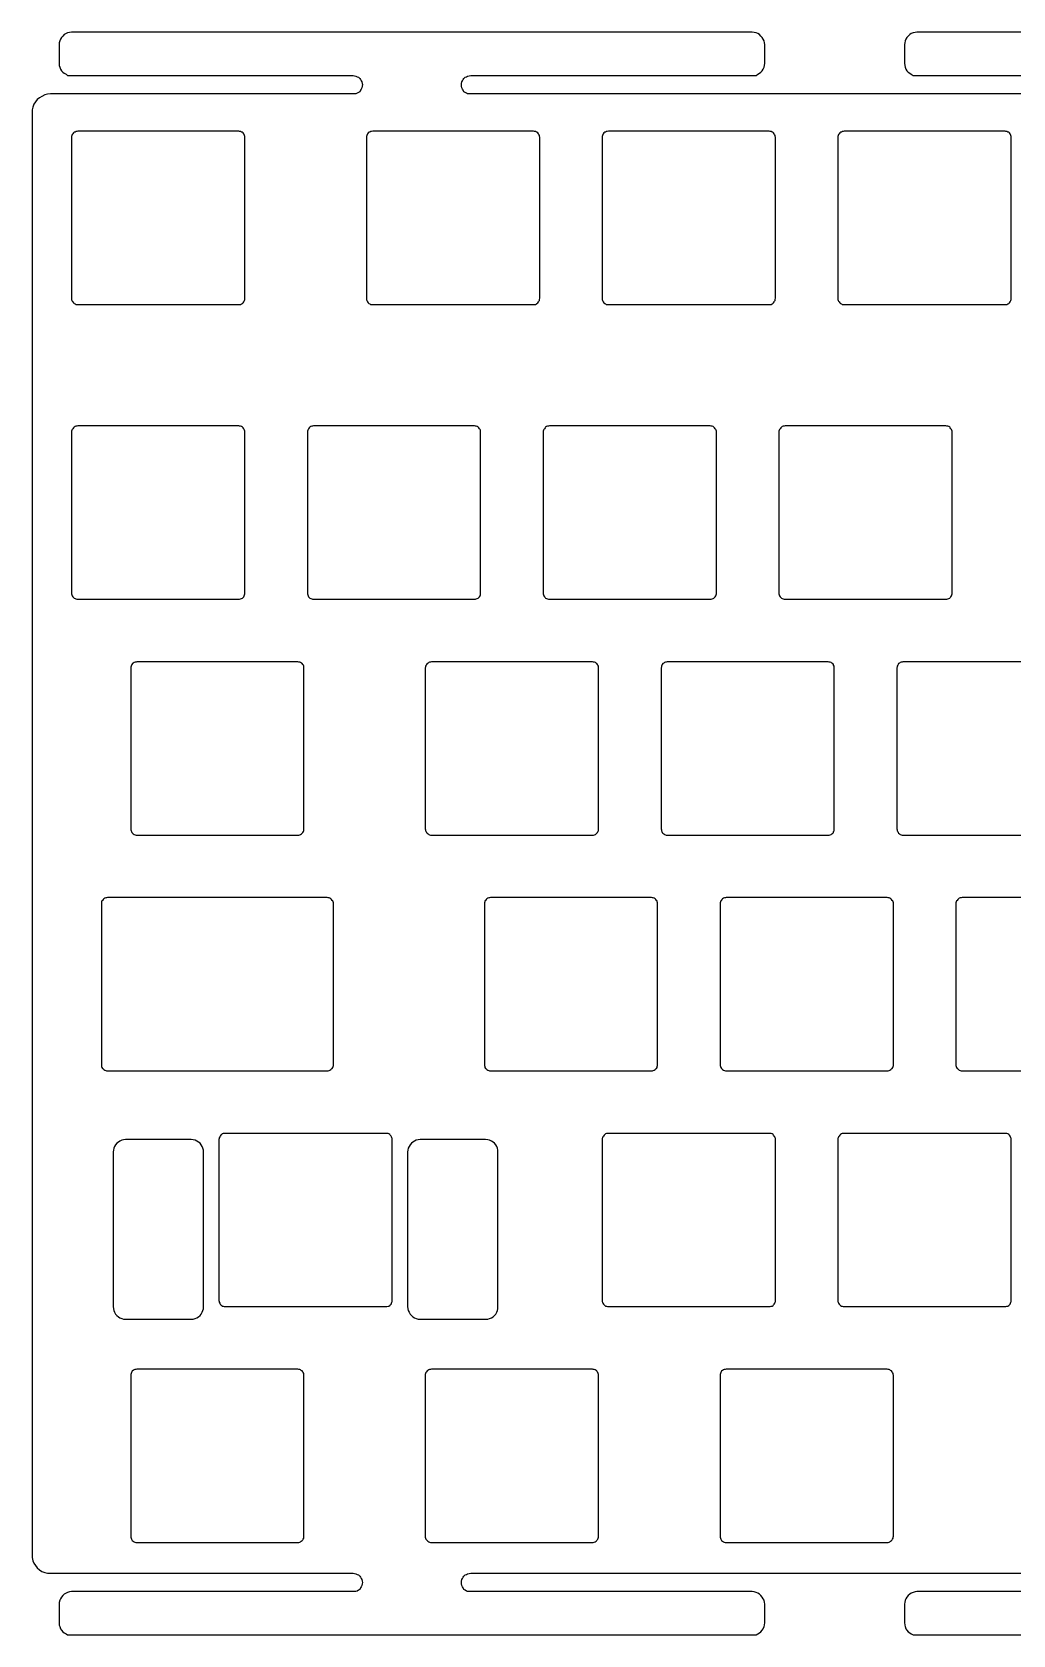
# Model space of a CAD drawing. Extents: x 531 to 880, y -374 to -244.
# Drawn here: x 530.7 to 609.9, y -374 to -244.5 of the extents above; entities that cross this region are included whole.
import ezdxf

# ---------------------------------------------------------------- set-up
doc = ezdxf.new("R2010")
doc.units = 0
doc.header["$MEASUREMENT"] = 0
doc.layers.get('0').update_dxf_attribs({"linetype": 'CONTINUOUS'})

msp = doc.modelspace()

# ---------------------------------------------------------------- linework, layer by layer
for points in [[(641.929199, -249.481812), (566.129211, -249.481812), (566.004211, -249.481812), (565.879211, -249.481812), (565.779236, -249.431763), (565.67926, -249.356812), (565.579163, -249.306763), (565.504211, -249.181763), (565.454163, -249.106812), (565.404236, -248.981812), (565.379211, -248.856812), (565.379211, -248.731812), (565.379211, -248.631714), (565.404236, -248.506714), (565.454163, -248.431763), (565.504211, -248.306763), (565.579163, -248.231812), (565.67926, -248.131714), (565.779236, -248.106812), (565.879211, -248.056763), (566.004211, -248.006714), (566.129211, -247.981812), (588.879211, -247.981812), (589.029236, -247.981812), (589.17926, -247.981812), (589.329163, -247.881714), (589.454163, -247.806763), (589.579163, -247.731812), (589.67926, -247.606812), (589.754211, -247.481812), (589.829163, -247.306763), (589.854187, -247.181763), (589.879211, -246.981812), (589.879211, -245.481812), (589.854187, -245.356812), (589.829163, -245.181763), (589.754211, -245.056763), (589.67926, -244.931763), (589.579163, -244.806763), (589.454163, -244.681763), (589.329163, -244.606812), (589.17926, -244.556763), (589.029236, -244.506714), (588.879211, -244.481812), (533.879211, -244.481812), (533.704163, -244.506714), (533.55426, -244.556763), (533.42926, -244.606812), (533.279236, -244.681763), (533.154236, -244.806763), (533.05426, -244.931763), (532.979187, -245.056763), (532.92926, -245.181763), (532.879211, -245.356812), (532.879211, -245.481812), (532.879211, -246.981812), (532.879211, -247.181763), (532.92926, -247.306763), (532.979187, -247.481812), (533.05426, -247.606812), (533.154236, -247.731812), (533.279236, -247.806763), (533.42926, -247.881714), (533.55426, -247.981812), (533.704163, -247.981812), (533.879211, -247.981812), (556.629211, -247.981812), (556.729187, -248.006714), (556.854187, -248.056763), (556.954163, -248.106812), (557.05426, -248.131714), (557.154236, -248.231812), (557.229187, -248.306763), (557.279236, -248.431763), (557.329163, -248.506714), (557.354187, -248.631714), (557.379211, -248.731812), (557.354187, -248.856812), (557.329163, -248.981812), (557.279236, -249.106812), (557.229187, -249.181763), (557.154236, -249.306763), (557.05426, -249.356812), (556.954163, -249.431763), (556.854187, -249.481812), (556.729187, -249.481812), (556.629211, -249.481812), (532.17926, -249.481812), (531.92926, -249.506714), (531.704163, -249.556763), (531.479187, -249.681763), (531.279236, -249.806763), (531.104187, -249.931763), (530.954163, -250.106812), (530.829163, -250.306763), (530.754211, -250.556763), (530.67926, -250.756714), (530.67926, -250.981812), (530.67926, -367.481812), (530.67926, -367.731812), (530.754211, -367.981812), (530.829163, -368.181763), (530.954163, -368.381714), (531.104187, -368.556763), (531.279236, -368.731812), (531.479187, -368.856812), (531.704163, -368.931763), (531.92926, -368.981812), (532.17926, -368.981812), (556.629211, -368.981812), (556.729187, -369.006714), (556.854187, -369.056763), (556.954163, -369.106812), (557.05426, -369.131714), (557.154236, -369.231812), (557.229187, -369.306763), (557.279236, -369.431763), (557.329163, -369.506714), (557.354187, -369.631714), (557.379211, -369.731812), (557.354187, -369.856812), (557.329163, -369.981812), (557.279236, -370.106812), (557.229187, -370.181763), (557.154236, -370.306763), (557.05426, -370.356812), (556.954163, -370.431763), (556.854187, -370.481812), (556.729187, -370.481812), (556.629211, -370.481812), (533.879211, -370.481812), (533.704163, -370.506714), (533.55426, -370.556763), (533.42926, -370.606812), (533.279236, -370.681763), (533.154236, -370.806763), (533.05426, -370.931763), (532.979187, -371.056763), (532.92926, -371.181763), (532.879211, -371.356812), (532.879211, -371.481812), (532.879211, -372.981812), (532.879211, -373.181763), (532.92926, -373.306763), (532.979187, -373.481812), (533.05426, -373.606812), (533.154236, -373.731812), (533.279236, -373.806763), (533.42926, -373.881714), (533.55426, -373.981812), (533.704163, -373.981812), (533.879211, -373.981812), (588.879211, -373.981812), (589.029236, -373.981812), (589.17926, -373.981812), (589.329163, -373.881714), (589.454163, -373.806763), (589.579163, -373.731812), (589.67926, -373.606812), (589.754211, -373.481812), (589.829163, -373.306763), (589.854187, -373.181763), (589.879211, -372.981812), (589.879211, -371.481812), (589.854187, -371.356812), (589.829163, -371.181763), (589.754211, -371.056763), (589.67926, -370.931763), (589.579163, -370.806763), (589.454163, -370.681763), (589.329163, -370.606812), (589.17926, -370.556763), (589.029236, -370.506714), (588.879211, -370.481812), (566.129211, -370.481812), (566.004211, -370.481812), (565.879211, -370.481812), (565.779236, -370.431763), (565.67926, -370.356812), (565.579163, -370.306763), (565.504211, -370.181763), (565.454163, -370.106812), (565.404236, -369.981812), (565.379211, -369.856812), (565.379211, -369.731812), (565.379211, -369.631714), (565.404236, -369.506714), (565.454163, -369.431763), (565.504211, -369.306763), (565.579163, -369.231812), (565.67926, -369.131714), (565.779236, -369.106812), (565.879211, -369.056763), (566.004211, -369.006714), (566.129211, -368.981812), (641.929199, -368.981812)], [(698.179199, -244.481812), (602.17926, -244.481812), (602.029236, -244.506714), (601.879211, -244.556763), (601.729187, -244.606812), (601.604187, -244.681763), (601.479187, -244.806763), (601.379211, -244.931763), (601.279236, -245.056763), (601.229187, -245.181763), (601.204163, -245.356812), (601.17926, -245.481812), (601.17926, -246.981812), (601.204163, -247.181763), (601.229187, -247.306763), (601.279236, -247.481812), (601.379211, -247.606812), (601.479187, -247.731812), (601.604187, -247.806763), (601.729187, -247.881714), (601.879211, -247.981812), (602.029236, -247.981812), (602.17926, -247.981812), (641.929199, -247.981812)], [(547.879211, -252.981934), (547.879211, -252.906982), (547.854309, -252.831909), (547.854309, -252.831909), (547.829163, -252.756958), (547.779114, -252.706909), (547.779114, -252.706909), (547.729309, -252.631958), (547.67926, -252.581909), (547.67926, -252.581909), (547.604309, -252.556885), (547.529114, -252.506958), (547.529114, -252.506958), (547.454163, -252.506958), (547.379211, -252.481934), (534.379211, -252.481934), (534.379211, -252.481934), (534.30426, -252.506958), (534.229309, -252.506958), (534.229309, -252.506958), (534.154114, -252.556885), (534.079163, -252.581909), (534.079163, -252.581909), (534.029114, -252.631958), (533.979309, -252.706909), (533.979309, -252.706909), (533.92926, -252.756958), (533.904114, -252.831909), (533.904114, -252.831909), (533.879211, -252.906982), (533.879211, -252.981934), (533.879211, -265.981934), (533.879211, -265.981934), (533.879211, -266.081909), (533.904114, -266.156982), (533.904114, -266.156982), (533.92926, -266.231934), (533.979309, -266.281982), (533.979309, -266.281982), (534.029114, -266.356934), (534.079163, -266.406982), (534.079163, -266.406982), (534.154114, -266.431885), (534.229309, -266.481934), (534.229309, -266.481934), (534.30426, -266.481934), (534.379211, -266.481934), (547.379211, -266.481934), (547.379211, -266.481934), (547.454163, -266.481934), (547.529114, -266.481934), (547.529114, -266.481934), (547.604309, -266.431885), (547.67926, -266.406982), (547.67926, -266.406982), (547.729309, -266.356934), (547.779114, -266.281982), (547.779114, -266.281982), (547.829163, -266.231934), (547.854309, -266.156982), (547.854309, -266.156982), (547.879211, -266.081909), (547.879211, -265.981934), (547.879211, -252.981934)], [(571.704163, -252.981934), (571.67926, -252.906982), (571.67926, -252.831909), (571.67926, -252.831909), (571.629211, -252.756958), (571.604309, -252.706909), (571.604309, -252.706909), (571.55426, -252.631958), (571.479309, -252.581909), (571.479309, -252.581909), (571.42926, -252.556885), (571.354309, -252.506958), (571.354309, -252.506958), (571.279114, -252.506958), (571.204163, -252.481934), (558.204163, -252.481934), (558.204163, -252.481934), (558.104309, -252.506958), (558.029114, -252.506958), (558.029114, -252.506958), (557.979309, -252.556885), (557.904114, -252.581909), (557.904114, -252.581909), (557.829163, -252.631958), (557.779114, -252.706909), (557.779114, -252.706909), (557.754211, -252.756958), (557.729309, -252.831909), (557.729309, -252.831909), (557.704163, -252.906982), (557.704163, -252.981934), (557.704163, -265.981934), (557.704163, -265.981934), (557.704163, -266.081909), (557.729309, -266.156982), (557.729309, -266.156982), (557.754211, -266.231934), (557.779114, -266.281982), (557.779114, -266.281982), (557.829163, -266.356934), (557.904114, -266.406982), (557.904114, -266.406982), (557.979309, -266.431885), (558.029114, -266.481934), (558.029114, -266.481934), (558.104309, -266.481934), (558.204163, -266.481934), (571.204163, -266.481934), (571.204163, -266.481934), (571.279114, -266.481934), (571.354309, -266.481934), (571.354309, -266.481934), (571.42926, -266.431885), (571.479309, -266.406982), (571.479309, -266.406982), (571.55426, -266.356934), (571.604309, -266.281982), (571.604309, -266.281982), (571.629211, -266.231934), (571.67926, -266.156982), (571.67926, -266.156982), (571.67926, -266.081909), (571.704163, -265.981934), (571.704163, -252.981934)], [(590.754211, -252.981934), (590.729309, -252.906982), (590.729309, -252.831909), (590.729309, -252.831909), (590.67926, -252.756958), (590.654114, -252.706909), (590.654114, -252.706909), (590.604309, -252.631958), (590.529114, -252.581909), (590.529114, -252.581909), (590.479309, -252.556885), (590.404114, -252.506958), (590.404114, -252.506958), (590.329163, -252.506958), (590.254211, -252.481934), (577.254211, -252.481934), (577.254211, -252.481934), (577.154114, -252.506958), (577.079163, -252.506958), (577.079163, -252.506958), (577.029114, -252.556885), (576.954163, -252.581909), (576.954163, -252.581909), (576.879211, -252.631958), (576.829163, -252.706909), (576.829163, -252.706909), (576.80426, -252.756958), (576.779114, -252.831909), (576.779114, -252.831909), (576.754211, -252.906982), (576.754211, -252.981934), (576.754211, -265.981934), (576.754211, -265.981934), (576.754211, -266.081909), (576.779114, -266.156982), (576.779114, -266.156982), (576.80426, -266.231934), (576.829163, -266.281982), (576.829163, -266.281982), (576.879211, -266.356934), (576.954163, -266.406982), (576.954163, -266.406982), (577.029114, -266.431885), (577.079163, -266.481934), (577.079163, -266.481934), (577.154114, -266.481934), (577.254211, -266.481934), (590.254211, -266.481934), (590.254211, -266.481934), (590.329163, -266.481934), (590.404114, -266.481934), (590.404114, -266.481934), (590.479309, -266.431885), (590.529114, -266.406982), (590.529114, -266.406982), (590.604309, -266.356934), (590.654114, -266.281982), (590.654114, -266.281982), (590.67926, -266.231934), (590.729309, -266.156982), (590.729309, -266.156982), (590.729309, -266.081909), (590.754211, -265.981934), (590.754211, -252.981934)], [(609.80426, -252.981934), (609.80426, -252.906982), (609.779114, -252.831909), (609.779114, -252.831909), (609.754211, -252.756958), (609.704163, -252.706909), (609.704163, -252.706909), (609.654114, -252.631958), (609.604309, -252.581909), (609.604309, -252.581909), (609.529114, -252.556885), (609.454163, -252.506958), (609.454163, -252.506958), (609.379211, -252.506958), (609.30426, -252.481934), (596.30426, -252.481934), (596.30426, -252.481934), (596.229309, -252.506958), (596.154114, -252.506958), (596.154114, -252.506958), (596.079163, -252.556885), (596.004211, -252.581909), (596.004211, -252.581909), (595.954163, -252.631958), (595.904114, -252.706909), (595.904114, -252.706909), (595.854309, -252.756958), (595.829163, -252.831909), (595.829163, -252.831909), (595.80426, -252.906982), (595.80426, -252.981934), (595.80426, -265.981934), (595.80426, -265.981934), (595.80426, -266.081909), (595.829163, -266.156982), (595.829163, -266.156982), (595.854309, -266.231934), (595.904114, -266.281982), (595.904114, -266.281982), (595.954163, -266.356934), (596.004211, -266.406982), (596.004211, -266.406982), (596.079163, -266.431885), (596.154114, -266.481934), (596.154114, -266.481934), (596.229309, -266.481934), (596.30426, -266.481934), (609.30426, -266.481934), (609.30426, -266.481934), (609.379211, -266.481934), (609.454163, -266.481934), (609.454163, -266.481934), (609.529114, -266.431885), (609.604309, -266.406982), (609.604309, -266.406982), (609.654114, -266.356934), (609.704163, -266.281982), (609.704163, -266.281982), (609.754211, -266.231934), (609.779114, -266.156982), (609.779114, -266.156982), (609.80426, -266.081909), (609.80426, -265.981934), (609.80426, -252.981934)], [(534.379211, -276.306885), (534.30426, -276.331909), (534.229309, -276.331909), (534.229309, -276.331909), (534.154114, -276.356934), (534.079163, -276.406982), (534.079163, -276.406982), (534.029114, -276.456909), (533.979309, -276.531982), (533.979309, -276.531982), (533.92926, -276.581909), (533.904114, -276.656982), (533.904114, -276.656982), (533.879211, -276.731934), (533.879211, -276.806885), (533.879211, -289.806885), (533.879211, -289.806885), (533.879211, -289.881958), (533.904114, -289.956909), (533.904114, -289.956909), (533.92926, -290.031982), (533.979309, -290.106934), (533.979309, -290.106934), (534.029114, -290.156982), (534.079163, -290.206909), (534.079163, -290.206909), (534.154114, -290.256958), (534.229309, -290.281982), (534.229309, -290.281982), (534.30426, -290.306885), (534.379211, -290.306885), (547.379211, -290.306885), (547.379211, -290.306885), (547.454163, -290.306885), (547.529114, -290.281982), (547.529114, -290.281982), (547.604309, -290.256958), (547.67926, -290.206909), (547.67926, -290.206909), (547.729309, -290.156982), (547.779114, -290.106934), (547.779114, -290.106934), (547.829163, -290.031982), (547.854309, -289.956909), (547.854309, -289.956909), (547.879211, -289.881958), (547.879211, -289.806885), (547.879211, -276.806885), (547.879211, -276.806885), (547.879211, -276.731934), (547.854309, -276.656982), (547.854309, -276.656982), (547.829163, -276.581909), (547.779114, -276.531982), (547.779114, -276.531982), (547.729309, -276.456909), (547.67926, -276.406982), (547.67926, -276.406982), (547.604309, -276.356934), (547.529114, -276.331909), (547.529114, -276.331909), (547.454163, -276.331909), (547.379211, -276.306885), (534.379211, -276.306885)], [(553.42926, -276.306885), (553.354309, -276.331909), (553.279114, -276.331909), (553.279114, -276.331909), (553.204163, -276.356934), (553.129211, -276.406982), (553.129211, -276.406982), (553.079163, -276.456909), (553.029114, -276.531982), (553.029114, -276.531982), (552.979309, -276.581909), (552.954163, -276.656982), (552.954163, -276.656982), (552.92926, -276.731934), (552.92926, -276.806885), (552.92926, -289.806885), (552.92926, -289.806885), (552.92926, -289.881958), (552.954163, -289.956909), (552.954163, -289.956909), (552.979309, -290.031982), (553.029114, -290.106934), (553.029114, -290.106934), (553.079163, -290.156982), (553.129211, -290.206909), (553.129211, -290.206909), (553.204163, -290.256958), (553.279114, -290.281982), (553.279114, -290.281982), (553.354309, -290.306885), (553.42926, -290.306885), (566.42926, -290.306885), (566.42926, -290.306885), (566.504211, -290.306885), (566.579163, -290.281982), (566.579163, -290.281982), (566.654114, -290.256958), (566.729309, -290.206909), (566.729309, -290.206909), (566.779114, -290.156982), (566.829163, -290.106934), (566.829163, -290.106934), (566.879211, -290.031982), (566.904114, -289.956909), (566.904114, -289.956909), (566.92926, -289.881958), (566.92926, -289.806885), (566.92926, -276.806885), (566.92926, -276.806885), (566.92926, -276.731934), (566.904114, -276.656982), (566.904114, -276.656982), (566.879211, -276.581909), (566.829163, -276.531982), (566.829163, -276.531982), (566.779114, -276.456909), (566.729309, -276.406982), (566.729309, -276.406982), (566.654114, -276.356934), (566.579163, -276.331909), (566.579163, -276.331909), (566.504211, -276.331909), (566.42926, -276.306885), (553.42926, -276.306885)], [(585.979309, -276.806885), (585.979309, -276.731934), (585.954163, -276.656982), (585.954163, -276.656982), (585.92926, -276.581909), (585.879211, -276.531982), (585.879211, -276.531982), (585.829163, -276.456909), (585.779114, -276.406982), (585.779114, -276.406982), (585.704163, -276.356934), (585.629211, -276.331909), (585.629211, -276.331909), (585.55426, -276.331909), (585.479309, -276.306885), (572.479309, -276.306885), (572.479309, -276.306885), (572.404114, -276.331909), (572.329163, -276.331909), (572.329163, -276.331909), (572.254211, -276.356934), (572.17926, -276.406982), (572.17926, -276.406982), (572.129211, -276.456909), (572.079163, -276.531982), (572.079163, -276.531982), (572.029114, -276.581909), (572.004211, -276.656982), (572.004211, -276.656982), (571.979309, -276.731934), (571.979309, -276.806885), (571.979309, -289.806885), (571.979309, -289.806885), (571.979309, -289.881958), (572.004211, -289.956909), (572.004211, -289.956909), (572.029114, -290.031982), (572.079163, -290.106934), (572.079163, -290.106934), (572.129211, -290.156982), (572.17926, -290.206909), (572.17926, -290.206909), (572.254211, -290.256958), (572.329163, -290.281982), (572.329163, -290.281982), (572.404114, -290.306885), (572.479309, -290.306885), (585.479309, -290.306885), (585.479309, -290.306885), (585.55426, -290.306885), (585.629211, -290.281982), (585.629211, -290.281982), (585.704163, -290.256958), (585.779114, -290.206909), (585.779114, -290.206909), (585.829163, -290.156982), (585.879211, -290.106934), (585.879211, -290.106934), (585.92926, -290.031982), (585.954163, -289.956909), (585.954163, -289.956909), (585.979309, -289.881958), (585.979309, -289.806885), (585.979309, -276.806885)], [(605.029114, -276.806885), (605.029114, -276.731934), (605.004211, -276.656982), (605.004211, -276.656982), (604.979309, -276.581909), (604.92926, -276.531982), (604.92926, -276.531982), (604.879211, -276.456909), (604.829163, -276.406982), (604.829163, -276.406982), (604.754211, -276.356934), (604.67926, -276.331909), (604.67926, -276.331909), (604.604309, -276.331909), (604.529114, -276.306885), (591.529114, -276.306885), (591.529114, -276.306885), (591.454163, -276.331909), (591.379211, -276.331909), (591.379211, -276.331909), (591.30426, -276.356934), (591.229309, -276.406982), (591.229309, -276.406982), (591.17926, -276.456909), (591.129211, -276.531982), (591.129211, -276.531982), (591.079163, -276.581909), (591.05426, -276.656982), (591.05426, -276.656982), (591.029114, -276.731934), (591.029114, -276.806885), (591.029114, -289.806885), (591.029114, -289.806885), (591.029114, -289.881958), (591.05426, -289.956909), (591.05426, -289.956909), (591.079163, -290.031982), (591.129211, -290.106934), (591.129211, -290.106934), (591.17926, -290.156982), (591.229309, -290.206909), (591.229309, -290.206909), (591.30426, -290.256958), (591.379211, -290.281982), (591.379211, -290.281982), (591.454163, -290.306885), (591.529114, -290.306885), (604.529114, -290.306885), (604.529114, -290.306885), (604.604309, -290.306885), (604.67926, -290.281982), (604.67926, -290.281982), (604.754211, -290.256958), (604.829163, -290.206909), (604.829163, -290.206909), (604.879211, -290.156982), (604.92926, -290.106934), (604.92926, -290.106934), (604.979309, -290.031982), (605.004211, -289.956909), (605.004211, -289.956909), (605.029114, -289.881958), (605.029114, -289.806885), (605.029114, -276.806885)], [(552.654114, -295.856934), (552.654114, -295.781982), (552.629211, -295.706909), (552.629211, -295.706909), (552.604309, -295.631958), (552.55426, -295.581909), (552.55426, -295.581909), (552.504211, -295.506958), (552.454163, -295.456909), (552.454163, -295.456909), (552.379211, -295.406982), (552.30426, -295.381958), (552.30426, -295.381958), (552.229309, -295.381958), (552.154114, -295.356934), (539.154114, -295.356934), (539.154114, -295.356934), (539.079163, -295.381958), (539.004211, -295.381958), (539.004211, -295.381958), (538.92926, -295.406982), (538.854309, -295.456909), (538.854309, -295.456909), (538.80426, -295.506958), (538.754211, -295.581909), (538.754211, -295.581909), (538.704163, -295.631958), (538.67926, -295.706909), (538.67926, -295.706909), (538.654114, -295.781982), (538.654114, -295.856934), (538.654114, -308.856934), (538.654114, -308.856934), (538.654114, -308.931885), (538.67926, -309.006958), (538.67926, -309.006958), (538.704163, -309.081909), (538.754211, -309.156982), (538.754211, -309.156982), (538.80426, -309.206909), (538.854309, -309.256958), (538.854309, -309.256958), (538.92926, -309.306885), (539.004211, -309.331909), (539.004211, -309.331909), (539.079163, -309.356934), (539.154114, -309.356934), (552.154114, -309.356934), (552.154114, -309.356934), (552.229309, -309.356934), (552.30426, -309.331909), (552.30426, -309.331909), (552.379211, -309.306885), (552.454163, -309.256958), (552.454163, -309.256958), (552.504211, -309.206909), (552.55426, -309.156982), (552.55426, -309.156982), (552.604309, -309.081909), (552.629211, -309.006958), (552.629211, -309.006958), (552.654114, -308.931885), (552.654114, -308.856934), (552.654114, -295.856934)], [(576.454163, -295.856934), (576.454163, -295.781982), (576.454163, -295.706909), (576.454163, -295.706909), (576.404114, -295.631958), (576.379211, -295.581909), (576.379211, -295.581909), (576.329163, -295.506958), (576.254211, -295.456909), (576.254211, -295.456909), (576.204163, -295.406982), (576.129211, -295.381958), (576.129211, -295.381958), (576.05426, -295.381958), (575.954163, -295.356934), (562.954163, -295.356934), (562.954163, -295.356934), (562.879211, -295.381958), (562.80426, -295.381958), (562.80426, -295.381958), (562.729309, -295.406982), (562.67926, -295.456909), (562.67926, -295.456909), (562.604309, -295.506958), (562.55426, -295.581909), (562.55426, -295.581909), (562.529114, -295.631958), (562.479309, -295.706909), (562.479309, -295.706909), (562.479309, -295.781982), (562.454163, -295.856934), (562.454163, -308.856934), (562.454163, -308.856934), (562.479309, -308.931885), (562.479309, -309.006958), (562.479309, -309.006958), (562.529114, -309.081909), (562.55426, -309.156982), (562.55426, -309.156982), (562.604309, -309.206909), (562.67926, -309.256958), (562.67926, -309.256958), (562.729309, -309.306885), (562.80426, -309.331909), (562.80426, -309.331909), (562.879211, -309.356934), (562.954163, -309.356934), (575.954163, -309.356934), (575.954163, -309.356934), (576.05426, -309.356934), (576.129211, -309.331909), (576.129211, -309.331909), (576.204163, -309.306885), (576.254211, -309.256958), (576.254211, -309.256958), (576.329163, -309.206909), (576.379211, -309.156982), (576.379211, -309.156982), (576.404114, -309.081909), (576.454163, -309.006958), (576.454163, -309.006958), (576.454163, -308.931885), (576.454163, -308.856934), (576.454163, -295.856934)], [(582.004211, -295.356934), (581.92926, -295.381958), (581.854309, -295.381958), (581.854309, -295.381958), (581.779114, -295.406982), (581.729309, -295.456909), (581.729309, -295.456909), (581.654114, -295.506958), (581.604309, -295.581909), (581.604309, -295.581909), (581.579163, -295.631958), (581.529114, -295.706909), (581.529114, -295.706909), (581.529114, -295.781982), (581.504211, -295.856934), (581.504211, -308.856934), (581.504211, -308.856934), (581.529114, -308.931885), (581.529114, -309.006958), (581.529114, -309.006958), (581.579163, -309.081909), (581.604309, -309.156982), (581.604309, -309.156982), (581.654114, -309.206909), (581.729309, -309.256958), (581.729309, -309.256958), (581.779114, -309.306885), (581.854309, -309.331909), (581.854309, -309.331909), (581.92926, -309.356934), (582.004211, -309.356934), (595.004211, -309.356934), (595.004211, -309.356934), (595.104309, -309.356934), (595.17926, -309.331909), (595.17926, -309.331909), (595.254211, -309.306885), (595.30426, -309.256958), (595.30426, -309.256958), (595.379211, -309.206909), (595.42926, -309.156982), (595.42926, -309.156982), (595.454163, -309.081909), (595.504211, -309.006958), (595.504211, -309.006958), (595.504211, -308.931885), (595.504211, -308.856934), (595.504211, -295.856934), (595.504211, -295.856934), (595.504211, -295.781982), (595.504211, -295.706909), (595.504211, -295.706909), (595.454163, -295.631958), (595.42926, -295.581909), (595.42926, -295.581909), (595.379211, -295.506958), (595.30426, -295.456909), (595.30426, -295.456909), (595.254211, -295.406982), (595.17926, -295.381958), (595.17926, -295.381958), (595.104309, -295.381958), (595.004211, -295.356934), (582.004211, -295.356934)], [(614.05426, -295.356934), (601.05426, -295.356934), (601.05426, -295.356934), (600.979309, -295.381958), (600.904114, -295.381958), (600.904114, -295.381958), (600.829163, -295.406982), (600.779114, -295.456909), (600.779114, -295.456909), (600.704163, -295.506958), (600.654114, -295.581909), (600.654114, -295.581909), (600.629211, -295.631958), (600.579163, -295.706909), (600.579163, -295.706909), (600.579163, -295.781982), (600.55426, -295.856934), (600.55426, -308.856934), (600.55426, -308.856934), (600.579163, -308.931885), (600.579163, -309.006958), (600.579163, -309.006958), (600.629211, -309.081909), (600.654114, -309.156982), (600.654114, -309.156982), (600.704163, -309.206909), (600.779114, -309.256958), (600.779114, -309.256958), (600.829163, -309.306885), (600.904114, -309.331909), (600.904114, -309.331909), (600.979309, -309.356934), (601.05426, -309.356934), (614.05426, -309.356934)], [(555.029114, -314.906982), (555.029114, -314.831909), (555.004211, -314.756958), (555.004211, -314.756958), (554.979309, -314.681885), (554.92926, -314.631958), (554.92926, -314.631958), (554.879211, -314.556885), (554.829163, -314.506958), (554.829163, -314.506958), (554.754211, -314.456909), (554.67926, -314.431885), (554.67926, -314.431885), (554.604309, -314.431885), (554.529114, -314.406982), (536.779114, -314.406982), (536.779114, -314.406982), (536.704163, -314.431885), (536.629211, -314.431885), (536.629211, -314.431885), (536.55426, -314.456909), (536.479309, -314.506958), (536.479309, -314.506958), (536.42926, -314.556885), (536.379211, -314.631958), (536.379211, -314.631958), (536.329163, -314.681885), (536.30426, -314.756958), (536.30426, -314.756958), (536.279114, -314.831909), (536.279114, -314.906982), (536.279114, -327.906982), (536.279114, -327.906982), (536.279114, -327.981934), (536.30426, -328.056885), (536.30426, -328.056885), (536.329163, -328.131958), (536.379211, -328.206909), (536.379211, -328.206909), (536.42926, -328.256958), (536.479309, -328.306885), (536.479309, -328.306885), (536.55426, -328.356934), (536.629211, -328.381958), (536.629211, -328.381958), (536.704163, -328.406982), (536.779114, -328.406982), (554.529114, -328.406982), (554.529114, -328.406982), (554.604309, -328.406982), (554.67926, -328.381958), (554.67926, -328.381958), (554.754211, -328.356934), (554.829163, -328.306885), (554.829163, -328.306885), (554.879211, -328.256958), (554.92926, -328.206909), (554.92926, -328.206909), (554.979309, -328.131958), (555.004211, -328.056885), (555.004211, -328.056885), (555.029114, -327.981934), (555.029114, -327.906982), (555.029114, -314.906982)], [(581.229309, -314.906982), (581.229309, -314.831909), (581.204163, -314.756958), (581.204163, -314.756958), (581.17926, -314.681885), (581.129211, -314.631958), (581.129211, -314.631958), (581.079163, -314.556885), (581.029114, -314.506958), (581.029114, -314.506958), (580.954163, -314.456909), (580.879211, -314.431885), (580.879211, -314.431885), (580.80426, -314.431885), (580.729309, -314.406982), (567.729309, -314.406982), (567.729309, -314.406982), (567.654114, -314.431885), (567.579163, -314.431885), (567.579163, -314.431885), (567.504211, -314.456909), (567.42926, -314.506958), (567.42926, -314.506958), (567.379211, -314.556885), (567.329163, -314.631958), (567.329163, -314.631958), (567.279114, -314.681885), (567.254211, -314.756958), (567.254211, -314.756958), (567.229309, -314.831909), (567.229309, -314.906982), (567.229309, -327.906982), (567.229309, -327.906982), (567.229309, -327.981934), (567.254211, -328.056885), (567.254211, -328.056885), (567.279114, -328.131958), (567.329163, -328.206909), (567.329163, -328.206909), (567.379211, -328.256958), (567.42926, -328.306885), (567.42926, -328.306885), (567.504211, -328.356934), (567.579163, -328.381958), (567.579163, -328.381958), (567.654114, -328.406982), (567.729309, -328.406982), (580.729309, -328.406982), (580.729309, -328.406982), (580.80426, -328.406982), (580.879211, -328.381958), (580.879211, -328.381958), (580.954163, -328.356934), (581.029114, -328.306885), (581.029114, -328.306885), (581.079163, -328.256958), (581.129211, -328.206909), (581.129211, -328.206909), (581.17926, -328.131958), (581.204163, -328.056885), (581.204163, -328.056885), (581.229309, -327.981934), (581.229309, -327.906982), (581.229309, -314.906982)], [(586.779114, -314.406982), (586.704163, -314.431885), (586.629211, -314.431885), (586.629211, -314.431885), (586.55426, -314.456909), (586.479309, -314.506958), (586.479309, -314.506958), (586.42926, -314.556885), (586.379211, -314.631958), (586.379211, -314.631958), (586.329163, -314.681885), (586.30426, -314.756958), (586.30426, -314.756958), (586.279114, -314.831909), (586.279114, -314.906982), (586.279114, -327.906982), (586.279114, -327.906982), (586.279114, -327.981934), (586.30426, -328.056885), (586.30426, -328.056885), (586.329163, -328.131958), (586.379211, -328.206909), (586.379211, -328.206909), (586.42926, -328.256958), (586.479309, -328.306885), (586.479309, -328.306885), (586.55426, -328.356934), (586.629211, -328.381958), (586.629211, -328.381958), (586.704163, -328.406982), (586.779114, -328.406982), (599.779114, -328.406982), (599.779114, -328.406982), (599.854309, -328.406982), (599.92926, -328.381958), (599.92926, -328.381958), (600.004211, -328.356934), (600.079163, -328.306885), (600.079163, -328.306885), (600.129211, -328.256958), (600.17926, -328.206909), (600.17926, -328.206909), (600.229309, -328.131958), (600.254211, -328.056885), (600.254211, -328.056885), (600.279114, -327.981934), (600.279114, -327.906982), (600.279114, -314.906982), (600.279114, -314.906982), (600.279114, -314.831909), (600.254211, -314.756958), (600.254211, -314.756958), (600.229309, -314.681885), (600.17926, -314.631958), (600.17926, -314.631958), (600.129211, -314.556885), (600.079163, -314.506958), (600.079163, -314.506958), (600.004211, -314.456909), (599.92926, -314.431885), (599.92926, -314.431885), (599.854309, -314.431885), (599.779114, -314.406982), (586.779114, -314.406982)], [(618.829163, -314.406982), (605.829163, -314.406982), (605.829163, -314.406982), (605.754211, -314.431885), (605.67926, -314.431885), (605.67926, -314.431885), (605.604309, -314.456909), (605.529114, -314.506958), (605.529114, -314.506958), (605.479309, -314.556885), (605.42926, -314.631958), (605.42926, -314.631958), (605.379211, -314.681885), (605.354309, -314.756958), (605.354309, -314.756958), (605.329163, -314.831909), (605.329163, -314.906982), (605.329163, -327.906982), (605.329163, -327.906982), (605.329163, -327.981934), (605.354309, -328.056885), (605.354309, -328.056885), (605.379211, -328.131958), (605.42926, -328.206909), (605.42926, -328.206909), (605.479309, -328.256958), (605.529114, -328.306885), (605.529114, -328.306885), (605.604309, -328.356934), (605.67926, -328.381958), (605.67926, -328.381958), (605.754211, -328.406982), (605.829163, -328.406982), (618.829163, -328.406982)], [(543.529114, -348.456909), (543.704163, -348.456909), (543.854309, -348.406982), (543.854309, -348.406982), (544.004211, -348.356934), (544.129211, -348.281982), (544.129211, -348.281982), (544.254211, -348.181885), (544.354309, -348.056885), (544.354309, -348.056885), (544.42926, -347.906982), (544.479309, -347.781982), (544.479309, -347.781982), (544.529114, -347.631958), (544.529114, -347.456909), (544.529114, -334.956909), (544.529114, -334.956909), (544.529114, -334.806885), (544.479309, -334.656982), (544.479309, -334.656982), (544.42926, -334.506958), (544.354309, -334.381958), (544.354309, -334.381958), (544.254211, -334.256958), (544.129211, -334.156982), (544.129211, -334.156982), (544.004211, -334.081909), (543.854309, -334.006958), (543.854309, -334.006958), (543.704163, -333.981934), (543.529114, -333.956909), (538.229309, -333.956909), (538.229309, -333.956909), (538.079163, -333.981934), (537.92926, -334.006958), (537.92926, -334.006958), (537.779114, -334.081909), (537.654114, -334.156982), (537.654114, -334.156982), (537.529114, -334.256958), (537.42926, -334.381958), (537.42926, -334.381958), (537.354309, -334.506958), (537.279114, -334.656982), (537.279114, -334.656982), (537.254211, -334.806885), (537.229309, -334.956909), (537.229309, -347.456909), (537.229309, -347.456909), (537.254211, -347.631958), (537.279114, -347.781982), (537.279114, -347.781982), (537.354309, -347.906982), (537.42926, -348.056885), (537.42926, -348.056885), (537.529114, -348.181885), (537.654114, -348.281982), (537.654114, -348.281982), (537.779114, -348.356934), (537.92926, -348.406982), (537.92926, -348.406982), (538.079163, -348.456909), (538.229309, -348.456909), (543.529114, -348.456909)], [(559.779114, -333.956909), (559.779114, -333.881958), (559.754211, -333.806885), (559.754211, -333.806885), (559.729309, -333.731934), (559.704163, -333.681885), (559.704163, -333.681885), (559.629211, -333.606934), (559.579163, -333.556885), (559.579163, -333.556885), (559.504211, -333.506958), (559.454163, -333.481934), (559.454163, -333.481934), (559.354309, -333.481934), (559.279114, -333.456909), (546.279114, -333.456909), (546.279114, -333.456909), (546.204163, -333.481934), (546.129211, -333.481934), (546.129211, -333.481934), (546.05426, -333.506958), (546.004211, -333.556885), (546.004211, -333.556885), (545.92926, -333.606934), (545.879211, -333.681885), (545.879211, -333.681885), (545.854309, -333.731934), (545.80426, -333.806885), (545.80426, -333.806885), (545.80426, -333.881958), (545.779114, -333.956909), (545.779114, -346.956909), (545.779114, -346.956909), (545.80426, -347.031982), (545.80426, -347.106934), (545.80426, -347.106934), (545.854309, -347.181885), (545.879211, -347.256958), (545.879211, -347.256958), (545.92926, -347.306885), (546.004211, -347.356934), (546.004211, -347.356934), (546.05426, -347.406982), (546.129211, -347.431885), (546.129211, -347.431885), (546.204163, -347.456909), (546.279114, -347.456909), (559.279114, -347.456909), (559.279114, -347.456909), (559.354309, -347.456909), (559.454163, -347.431885), (559.454163, -347.431885), (559.504211, -347.406982), (559.579163, -347.356934), (559.579163, -347.356934), (559.629211, -347.306885), (559.704163, -347.256958), (559.704163, -347.256958), (559.729309, -347.181885), (559.754211, -347.106934), (559.754211, -347.106934), (559.779114, -347.031982), (559.779114, -346.956909), (559.779114, -333.956909)], [(567.329163, -348.456909), (567.504211, -348.456909), (567.654114, -348.406982), (567.654114, -348.406982), (567.80426, -348.356934), (567.92926, -348.281982), (567.92926, -348.281982), (568.05426, -348.181885), (568.154114, -348.056885), (568.154114, -348.056885), (568.229309, -347.906982), (568.279114, -347.781982), (568.279114, -347.781982), (568.329163, -347.631958), (568.329163, -347.456909), (568.329163, -334.956909), (568.329163, -334.956909), (568.329163, -334.806885), (568.279114, -334.656982), (568.279114, -334.656982), (568.229309, -334.506958), (568.154114, -334.381958), (568.154114, -334.381958), (568.05426, -334.256958), (567.92926, -334.156982), (567.92926, -334.156982), (567.80426, -334.081909), (567.654114, -334.006958), (567.654114, -334.006958), (567.504211, -333.981934), (567.329163, -333.956909), (562.029114, -333.956909), (562.029114, -333.956909), (561.879211, -333.981934), (561.729309, -334.006958), (561.729309, -334.006958), (561.579163, -334.081909), (561.454163, -334.156982), (561.454163, -334.156982), (561.329163, -334.256958), (561.229309, -334.381958), (561.229309, -334.381958), (561.154114, -334.506958), (561.079163, -334.656982), (561.079163, -334.656982), (561.05426, -334.806885), (561.029114, -334.956909), (561.029114, -347.456909), (561.029114, -347.456909), (561.05426, -347.631958), (561.079163, -347.781982), (561.079163, -347.781982), (561.154114, -347.906982), (561.229309, -348.056885), (561.229309, -348.056885), (561.329163, -348.181885), (561.454163, -348.281982), (561.454163, -348.281982), (561.579163, -348.356934), (561.729309, -348.406982), (561.729309, -348.406982), (561.879211, -348.456909), (562.029114, -348.456909), (567.329163, -348.456909)], [(590.754211, -333.956909), (590.754211, -333.881958), (590.729309, -333.806885), (590.729309, -333.806885), (590.704163, -333.731934), (590.654114, -333.681885), (590.654114, -333.681885), (590.604309, -333.606934), (590.55426, -333.556885), (590.55426, -333.556885), (590.479309, -333.506958), (590.404114, -333.481934), (590.404114, -333.481934), (590.329163, -333.481934), (590.254211, -333.456909), (577.254211, -333.456909), (577.254211, -333.456909), (577.17926, -333.481934), (577.104309, -333.481934), (577.104309, -333.481934), (577.029114, -333.506958), (576.954163, -333.556885), (576.954163, -333.556885), (576.904114, -333.606934), (576.854309, -333.681885), (576.854309, -333.681885), (576.80426, -333.731934), (576.779114, -333.806885), (576.779114, -333.806885), (576.754211, -333.881958), (576.754211, -333.956909), (576.754211, -346.956909), (576.754211, -346.956909), (576.754211, -347.031982), (576.779114, -347.106934), (576.779114, -347.106934), (576.80426, -347.181885), (576.854309, -347.256958), (576.854309, -347.256958), (576.904114, -347.306885), (576.954163, -347.356934), (576.954163, -347.356934), (577.029114, -347.406982), (577.104309, -347.431885), (577.104309, -347.431885), (577.17926, -347.456909), (577.254211, -347.456909), (590.254211, -347.456909), (590.254211, -347.456909), (590.329163, -347.456909), (590.404114, -347.431885), (590.404114, -347.431885), (590.479309, -347.406982), (590.55426, -347.356934), (590.55426, -347.356934), (590.604309, -347.306885), (590.654114, -347.256958), (590.654114, -347.256958), (590.704163, -347.181885), (590.729309, -347.106934), (590.729309, -347.106934), (590.754211, -347.031982), (590.754211, -346.956909), (590.754211, -333.956909)], [(609.80426, -333.956909), (609.80426, -333.881958), (609.779114, -333.806885), (609.779114, -333.806885), (609.754211, -333.731934), (609.704163, -333.681885), (609.704163, -333.681885), (609.654114, -333.606934), (609.604309, -333.556885), (609.604309, -333.556885), (609.529114, -333.506958), (609.454163, -333.481934), (609.454163, -333.481934), (609.379211, -333.481934), (609.30426, -333.456909), (596.30426, -333.456909), (596.30426, -333.456909), (596.229309, -333.481934), (596.154114, -333.481934), (596.154114, -333.481934), (596.079163, -333.506958), (596.004211, -333.556885), (596.004211, -333.556885), (595.954163, -333.606934), (595.904114, -333.681885), (595.904114, -333.681885), (595.854309, -333.731934), (595.829163, -333.806885), (595.829163, -333.806885), (595.80426, -333.881958), (595.80426, -333.956909), (595.80426, -346.956909), (595.80426, -346.956909), (595.80426, -347.031982), (595.829163, -347.106934), (595.829163, -347.106934), (595.854309, -347.181885), (595.904114, -347.256958), (595.904114, -347.256958), (595.954163, -347.306885), (596.004211, -347.356934), (596.004211, -347.356934), (596.079163, -347.406982), (596.154114, -347.431885), (596.154114, -347.431885), (596.229309, -347.456909), (596.30426, -347.456909), (609.30426, -347.456909), (609.30426, -347.456909), (609.379211, -347.456909), (609.454163, -347.431885), (609.454163, -347.431885), (609.529114, -347.406982), (609.604309, -347.356934), (609.604309, -347.356934), (609.654114, -347.306885), (609.704163, -347.256958), (609.704163, -347.256958), (609.754211, -347.181885), (609.779114, -347.106934), (609.779114, -347.106934), (609.80426, -347.031982), (609.80426, -346.956909), (609.80426, -333.956909)], [(552.654114, -353.006958), (552.629211, -352.931885), (552.629211, -352.856934), (552.629211, -352.856934), (552.579163, -352.781982), (552.55426, -352.731934), (552.55426, -352.731934), (552.504211, -352.656982), (552.42926, -352.606934), (552.42926, -352.606934), (552.379211, -352.556885), (552.30426, -352.531982), (552.30426, -352.531982), (552.229309, -352.531982), (552.154114, -352.506958), (539.154114, -352.506958), (539.154114, -352.506958), (539.05426, -352.531982), (538.979309, -352.531982), (538.979309, -352.531982), (538.92926, -352.556885), (538.854309, -352.606934), (538.854309, -352.606934), (538.779114, -352.656982), (538.729309, -352.731934), (538.729309, -352.731934), (538.704163, -352.781982), (538.67926, -352.856934), (538.67926, -352.856934), (538.654114, -352.931885), (538.654114, -353.006958), (538.654114, -366.006958), (538.654114, -366.006958), (538.654114, -366.081909), (538.67926, -366.157104), (538.67926, -366.157104), (538.704163, -366.231812), (538.729309, -366.307007), (538.729309, -366.307007), (538.779114, -366.356812), (538.854309, -366.407104), (538.854309, -366.407104), (538.92926, -366.456909), (538.979309, -366.481812), (538.979309, -366.481812), (539.05426, -366.506958), (539.154114, -366.506958), (552.154114, -366.506958), (552.154114, -366.506958), (552.229309, -366.506958), (552.30426, -366.481812), (552.30426, -366.481812), (552.379211, -366.456909), (552.42926, -366.407104), (552.42926, -366.407104), (552.504211, -366.356812), (552.55426, -366.307007), (552.55426, -366.307007), (552.579163, -366.231812), (552.629211, -366.157104), (552.629211, -366.157104), (552.629211, -366.081909), (552.654114, -366.006958), (552.654114, -353.006958)], [(576.454163, -353.006958), (576.454163, -352.931885), (576.42926, -352.856934), (576.42926, -352.856934), (576.404114, -352.781982), (576.354309, -352.731934), (576.354309, -352.731934), (576.30426, -352.656982), (576.254211, -352.606934), (576.254211, -352.606934), (576.17926, -352.556885), (576.104309, -352.531982), (576.104309, -352.531982), (576.029114, -352.531982), (575.954163, -352.506958), (562.954163, -352.506958), (562.954163, -352.506958), (562.879211, -352.531982), (562.80426, -352.531982), (562.80426, -352.531982), (562.729309, -352.556885), (562.654114, -352.606934), (562.654114, -352.606934), (562.604309, -352.656982), (562.55426, -352.731934), (562.55426, -352.731934), (562.504211, -352.781982), (562.479309, -352.856934), (562.479309, -352.856934), (562.454163, -352.931885), (562.454163, -353.006958), (562.454163, -366.006958), (562.454163, -366.006958), (562.454163, -366.081909), (562.479309, -366.157104), (562.479309, -366.157104), (562.504211, -366.231812), (562.55426, -366.307007), (562.55426, -366.307007), (562.604309, -366.356812), (562.654114, -366.407104), (562.654114, -366.407104), (562.729309, -366.456909), (562.80426, -366.481812), (562.80426, -366.481812), (562.879211, -366.506958), (562.954163, -366.506958), (575.954163, -366.506958), (575.954163, -366.506958), (576.029114, -366.506958), (576.104309, -366.481812), (576.104309, -366.481812), (576.17926, -366.456909), (576.254211, -366.407104), (576.254211, -366.407104), (576.30426, -366.356812), (576.354309, -366.307007), (576.354309, -366.307007), (576.404114, -366.231812), (576.42926, -366.157104), (576.42926, -366.157104), (576.454163, -366.081909), (576.454163, -366.006958), (576.454163, -353.006958)], [(600.279114, -353.006958), (600.254211, -352.931885), (600.254211, -352.856934), (600.254211, -352.856934), (600.204163, -352.781982), (600.17926, -352.731934), (600.17926, -352.731934), (600.129211, -352.656982), (600.05426, -352.606934), (600.05426, -352.606934), (600.004211, -352.556885), (599.92926, -352.531982), (599.92926, -352.531982), (599.854309, -352.531982), (599.779114, -352.506958), (586.779114, -352.506958), (586.779114, -352.506958), (586.67926, -352.531982), (586.604309, -352.531982), (586.604309, -352.531982), (586.55426, -352.556885), (586.479309, -352.606934), (586.479309, -352.606934), (586.404114, -352.656982), (586.354309, -352.731934), (586.354309, -352.731934), (586.329163, -352.781982), (586.30426, -352.856934), (586.30426, -352.856934), (586.279114, -352.931885), (586.279114, -353.006958), (586.279114, -366.006958), (586.279114, -366.006958), (586.279114, -366.081909), (586.30426, -366.157104), (586.30426, -366.157104), (586.329163, -366.231812), (586.354309, -366.307007), (586.354309, -366.307007), (586.404114, -366.356812), (586.479309, -366.407104), (586.479309, -366.407104), (586.55426, -366.456909), (586.604309, -366.481812), (586.604309, -366.481812), (586.67926, -366.506958), (586.779114, -366.506958), (599.779114, -366.506958), (599.779114, -366.506958), (599.854309, -366.506958), (599.92926, -366.481812), (599.92926, -366.481812), (600.004211, -366.456909), (600.05426, -366.407104), (600.05426, -366.407104), (600.129211, -366.356812), (600.17926, -366.307007), (600.17926, -366.307007), (600.204163, -366.231812), (600.254211, -366.157104), (600.254211, -366.157104), (600.254211, -366.081909), (600.279114, -366.006958), (600.279114, -353.006958)], [(641.929199, -370.481812), (602.17926, -370.481812), (602.029236, -370.506714), (601.879211, -370.556763), (601.729187, -370.606812), (601.604187, -370.681763), (601.479187, -370.806763), (601.379211, -370.931763), (601.279236, -371.056763), (601.229187, -371.181763), (601.204163, -371.356812), (601.17926, -371.481812), (601.17926, -372.981812), (601.204163, -373.181763), (601.229187, -373.306763), (601.279236, -373.481812), (601.379211, -373.606812), (601.479187, -373.731812), (601.604187, -373.806763), (601.729187, -373.881714), (601.879211, -373.981812), (602.029236, -373.981812), (602.17926, -373.981812), (698.179199, -373.981812)]]:
    msp.add_lwpolyline(points)

doc.saveas('drawing.dxf')
